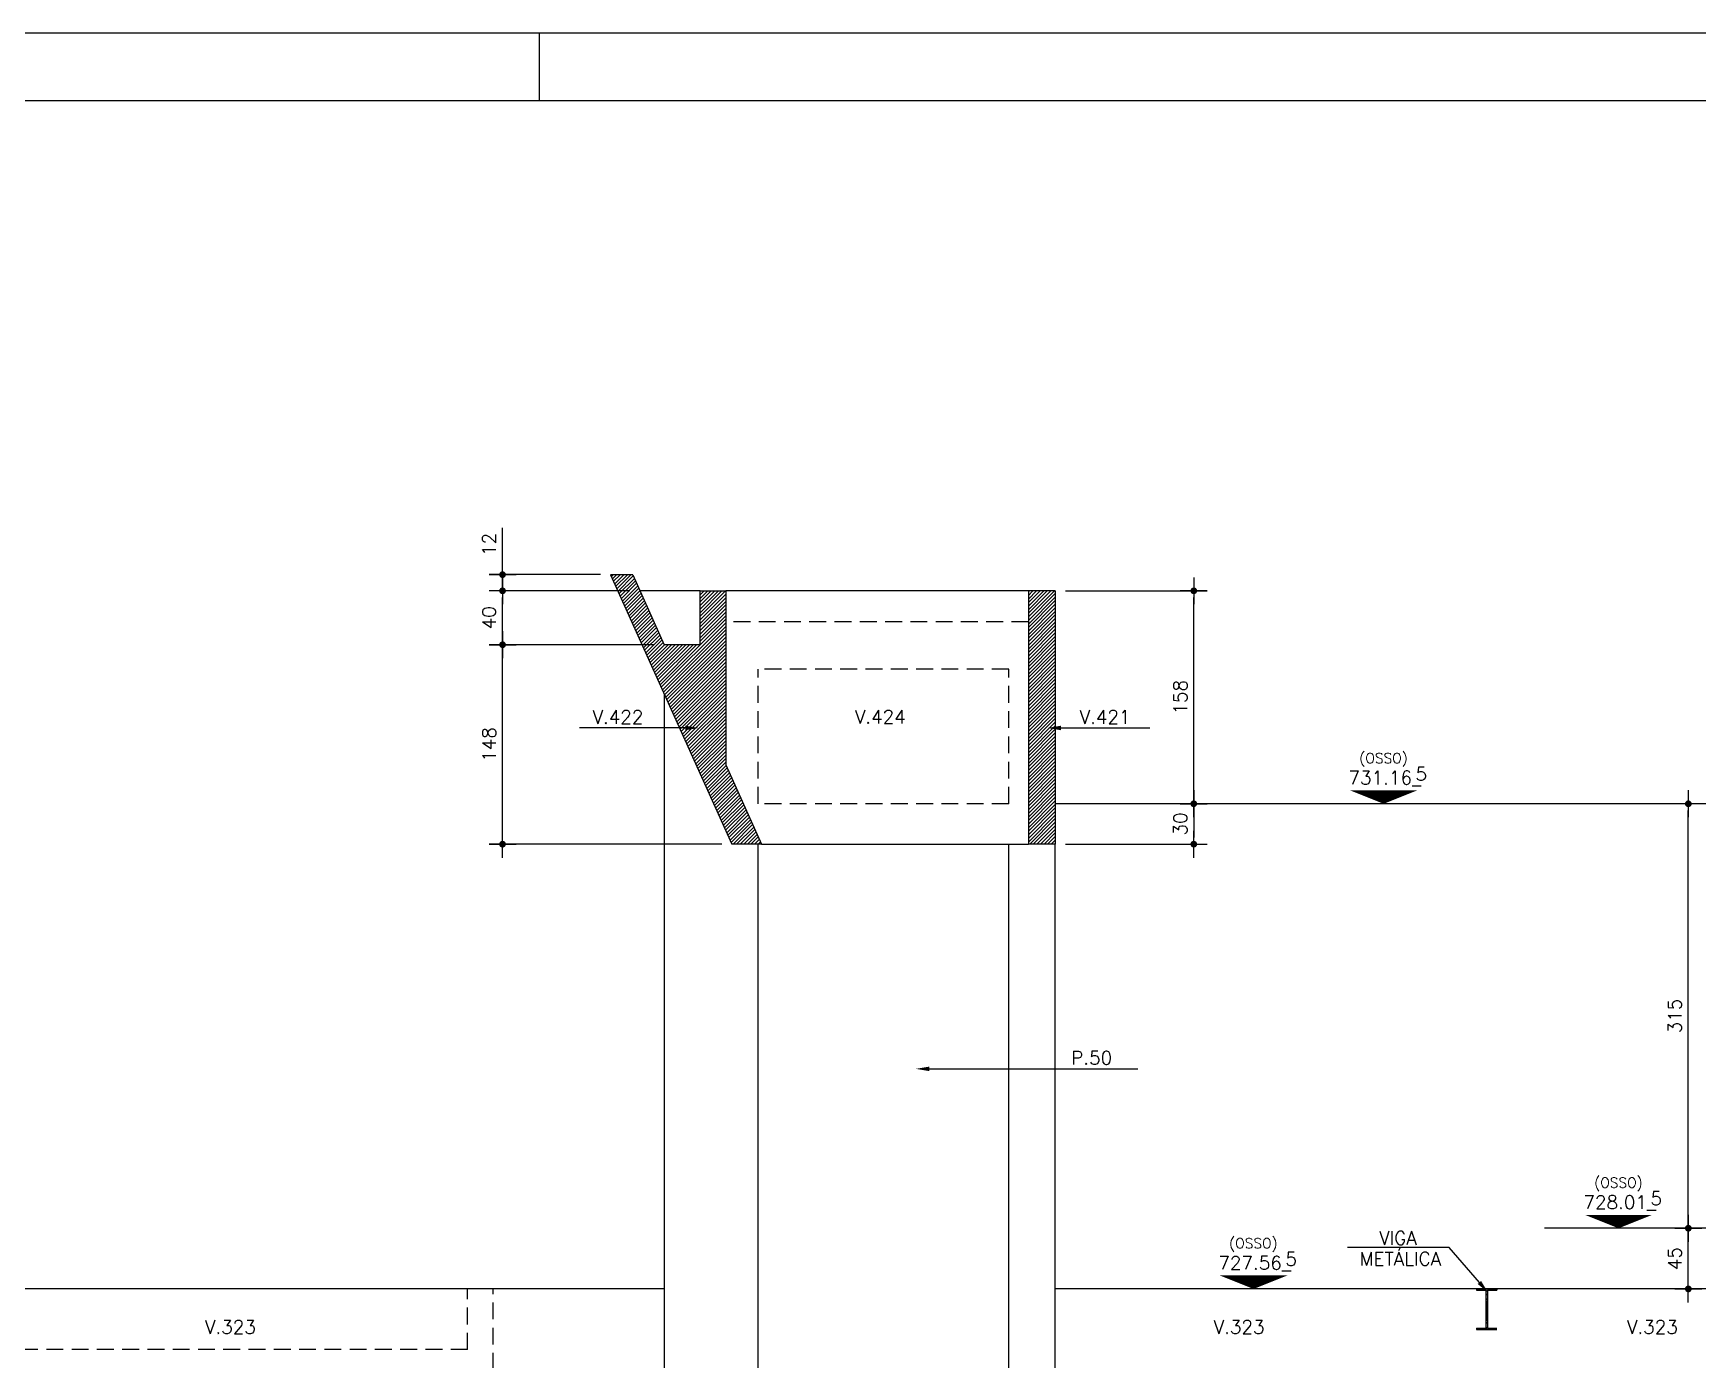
# Model space of a CAD drawing. Header units: inches. Extents: x 0 to 5940, y 0 to 4205.
# Drawn here: x 939 to 2174, y 3221 to 4205 of the extents above; entities that cross this region are included whole.
import ezdxf
from ezdxf.enums import TextEntityAlignment as Align

# ---------------------------------------------------------------- set-up
doc = ezdxf.new("R2010")
doc.units = ezdxf.units.IN
doc.header["$LTSCALE"] = 50
doc.header["$MEASUREMENT"] = 0
doc.linetypes.add('HIDDEN', pattern=[0.375, 0.25, -0.125])
for name, color, linetype in [('CORTES', 2, 'Continuous'), ('COTA', 6, 'Continuous'), ('FOLHA', 7, 'Continuous'), ('NIVEL', 3, 'Continuous'), ('TEXTO', 3, 'Continuous')]:
    doc.layers.add(name, color=color, linetype=linetype)
doc.styles.add('ROMANS', font='romans.shx')
doc.dimstyles.new('COTA_50', dxfattribs={"dimscale": 5, "dimtxt": 2, "dimasz": 1, "dimexe": 2, "dimexo": 1.5, "dimgap": 1, "dimtad": 1, "dimzin": 12, "dimdsep": 46, "dimtxsty": 'ROMANS', "dimblk1": 'COTA', "dimblk2": 'COTA', "dimsah": 1, "dimcen": -4, "dimdle": 1.5, "dimclrd": 6, "dimclre": 6, "dimclrt": 3, "dimadec": 0, "dimazin": 0, "dimtfac": 1, "dimtofl": 0, "dimtmove": 0, "dimatfit": 3, "dimldrblk": 'COTA', "dimfxl": 1, "dimtolj": 1, "dimtzin": 12, "dimarcsym": 0})
pattern_1 = [(45, (-20281.5175, 13964.0218), (-1.32582521, 1.32582521), [])]

# ---------------------------------------------------------------- blocks, each defined once
blk = doc.blocks.new('COTA')
at = {"layer": 'COTA'}
for p, q in [((2, 0), (-2, 0)), ((0, -2), (0, 2))]:
    blk.add_line(p, q, dxfattribs=at)
at = {"layer": 'COTA', "const_width": 0.5}
blk.add_lwpolyline([(-0.25, 0, 1), (0.25, 0, 1)], format="xyb", close=True, dxfattribs=at)
blk = doc.blocks.new('*D45')
at = {"layer": 'COTA', "color": 6, "lineweight": -2, "transparency": 16777216}
for p, q in [((2303.2, 3318.3), (2157.3, 3318.3)), ((2167.3, 3278.3), (2167.3, 3313.3)), ((2167.3, 3273.3), (2157.3, 3273.3))]:
    blk.add_line(p, q, dxfattribs=at)
at = {"layer": 'Defpoints', "color": 0, "transparency": 16777216}
for p in [(2167.3, 3318.3), (2310.7, 3318.3), (2174.8, 3273.3)]:
    blk.add_point(p, dxfattribs=at)
at = {"layer": 'COTA', "color": 6, "lineweight": -2, "transparency": 16777216, "xscale": 5, "yscale": 5, "zscale": 5}
for p, rotation in [((2167.3, 3318.3), 90), ((2167.3, 3273.3), 270)]:
    blk.add_blockref('COTA', p, dxfattribs=dict(at, rotation=rotation))
at = {"layer": 'COTA', "color": 3, "transparency": 16777216, "insert": (2157.3, 3295.8), "char_height": 10, "attachment_point": 5, "rotation": 90, "style": 'ROMANS'}
blk.add_mtext('\\A1;45', dxfattribs=at)
blk = doc.blocks.new('*D72')
at = {"layer": 'COTA', "color": 6, "lineweight": -2, "transparency": 16777216}
for p, q in [((2303.2, 3633.3), (2157.3, 3633.3)), ((2167.3, 3323.3), (2167.3, 3628.3)), ((2303.2, 3318.3), (2157.3, 3318.3))]:
    blk.add_line(p, q, dxfattribs=at)
at = {"layer": 'Defpoints', "color": 0, "transparency": 16777216}
for p in [(2167.3, 3633.3), (2310.7, 3633.3), (2310.7, 3318.3)]:
    blk.add_point(p, dxfattribs=at)
at = {"layer": 'COTA', "color": 6, "lineweight": -2, "transparency": 16777216, "xscale": 5, "yscale": 5, "zscale": 5}
for p, rotation in [((2167.3, 3633.3), 90), ((2167.3, 3318.3), 270)]:
    blk.add_blockref('COTA', p, dxfattribs=dict(at, rotation=rotation))
at = {"layer": 'COTA', "color": 3, "transparency": 16777216, "insert": (2157.3, 3475.8), "char_height": 10, "attachment_point": 5, "rotation": 90, "style": 'ROMANS'}
blk.add_mtext('\\A1;315', dxfattribs=at)
blk = doc.blocks.new('*D83')
at = {"layer": 'COTA', "color": 6, "lineweight": -2, "transparency": 16777216}
for p, q in [((1792.9, 3633.3), (1790.4, 3633.3)), ((1800.4, 3628.3), (1800.4, 3608.3)), ((1705.2, 3603.3), (1810.4, 3603.3))]:
    blk.add_line(p, q, dxfattribs=at)
at = {"layer": 'Defpoints', "color": 0, "transparency": 16777216}
for p in [(1800.4, 3633.3), (1697.7, 3603.3), (1800.4, 3603.3)]:
    blk.add_point(p, dxfattribs=at)
at = {"layer": 'COTA', "color": 6, "lineweight": -2, "transparency": 16777216, "xscale": 5, "yscale": 5, "zscale": 5}
for p, rotation in [((1800.4, 3633.3), 90), ((1800.4, 3603.3), 270)]:
    blk.add_blockref('COTA', p, dxfattribs=dict(at, rotation=rotation))
at = {"layer": 'COTA', "color": 3, "transparency": 16777216, "insert": (1790.4, 3618.3), "char_height": 10, "attachment_point": 5, "rotation": 90, "style": 'ROMANS'}
blk.add_mtext('\\A1;30', dxfattribs=at)
blk = doc.blocks.new('*D84')
at = {"layer": 'COTA', "color": 6, "lineweight": -2, "transparency": 16777216}
for p, q in [((1705.2, 3791.3), (1810.4, 3791.3)), ((1800.4, 3638.3), (1800.4, 3786.3)), ((1790.6, 3633.3), (1810.4, 3633.3))]:
    blk.add_line(p, q, dxfattribs=at)
at = {"layer": 'Defpoints', "color": 0, "transparency": 16777216}
for p in [(1697.7, 3791.3), (1800.4, 3791.3), (1783.1, 3633.3)]:
    blk.add_point(p, dxfattribs=at)
at = {"layer": 'COTA', "color": 6, "lineweight": -2, "transparency": 16777216, "xscale": 5, "yscale": 5, "zscale": 5}
for p, rotation in [((1800.4, 3791.3), 90), ((1800.4, 3633.3), 270)]:
    blk.add_blockref('COTA', p, dxfattribs=dict(at, rotation=rotation))
at = {"layer": 'COTA', "color": 3, "transparency": 16777216, "insert": (1790.4, 3712.3), "char_height": 10, "attachment_point": 5, "rotation": 90, "style": 'ROMANS'}
blk.add_mtext('\\A1;158', dxfattribs=at)
blk = doc.blocks.new('*D85')
at = {"layer": 'COTA', "color": 6, "lineweight": -2, "transparency": 16777216}
for p, q in [((1400.1, 3751.3), (1277.6, 3751.3)), ((1287.6, 3608.3), (1287.6, 3746.3)), ((1450.3, 3603.3), (1277.6, 3603.3))]:
    blk.add_line(p, q, dxfattribs=at)
at = {"layer": 'Defpoints', "color": 0, "transparency": 16777216}
for p in [(1287.6, 3751.3), (1407.6, 3751.3), (1457.8, 3603.3)]:
    blk.add_point(p, dxfattribs=at)
at = {"layer": 'COTA', "color": 6, "lineweight": -2, "transparency": 16777216, "xscale": 5, "yscale": 5, "zscale": 5}
for p, rotation in [((1287.6, 3751.3), 90), ((1287.6, 3603.3), 270)]:
    blk.add_blockref('COTA', p, dxfattribs=dict(at, rotation=rotation))
at = {"layer": 'COTA', "color": 3, "transparency": 16777216, "insert": (1277.6, 3677.3), "char_height": 10, "attachment_point": 5, "rotation": 90, "style": 'ROMANS'}
blk.add_mtext('\\A1;148', dxfattribs=at)
blk = doc.blocks.new('*D86')
at = {"layer": 'COTA', "color": 6, "lineweight": -2, "transparency": 16777216}
for p, q in [((1382.1, 3791.3), (1277.6, 3791.3)), ((1287.6, 3756.3), (1287.6, 3786.3)), ((1400.1, 3751.3), (1277.6, 3751.3))]:
    blk.add_line(p, q, dxfattribs=at)
at = {"layer": 'Defpoints', "color": 0, "transparency": 16777216}
for p in [(1287.6, 3791.3), (1389.6, 3791.3), (1407.6, 3751.3)]:
    blk.add_point(p, dxfattribs=at)
at = {"layer": 'COTA', "color": 6, "lineweight": -2, "transparency": 16777216, "xscale": 5, "yscale": 5, "zscale": 5}
for p, rotation in [((1287.6, 3791.3), 90), ((1287.6, 3751.3), 270)]:
    blk.add_blockref('COTA', p, dxfattribs=dict(at, rotation=rotation))
at = {"layer": 'COTA', "color": 3, "transparency": 16777216, "insert": (1277.6, 3771.3), "char_height": 10, "attachment_point": 5, "rotation": 90, "style": 'ROMANS'}
blk.add_mtext('\\A1;40', dxfattribs=at)
blk = doc.blocks.new('*D87')
at = {"layer": 'COTA', "color": 6, "lineweight": -2, "transparency": 16777216}
for p, q in [((1287.6, 3808.3), (1287.6, 3838)), ((1360.3, 3803.3), (1277.6, 3803.3)), ((1319.2, 3791.3), (1277.6, 3791.3)), ((1287.6, 3786.3), (1287.6, 3781.3))]:
    blk.add_line(p, q, dxfattribs=at)
at = {"layer": 'Defpoints', "color": 0, "transparency": 16777216}
for p in [(1287.6, 3803.3), (1367.8, 3803.3), (1326.7, 3791.3)]:
    blk.add_point(p, dxfattribs=at)
at = {"layer": 'COTA', "color": 6, "lineweight": -2, "transparency": 16777216, "xscale": 5, "yscale": 5, "zscale": 5}
for p, rotation in [((1287.6, 3803.3), 270), ((1287.6, 3791.3), 90)]:
    blk.add_blockref('COTA', p, dxfattribs=dict(at, rotation=rotation))
at = {"layer": 'COTA', "color": 3, "transparency": 16777216, "insert": (1277.6, 3825.7), "char_height": 10, "attachment_point": 5, "rotation": 90, "style": 'ROMANS'}
blk.add_mtext('\\A1;12', dxfattribs=at)

msp = doc.modelspace()

# ---------------------------------------------------------------- hatches: boundary and pattern name
at = {"layer": 'CORTES'}
h = msp.add_hatch(dxfattribs=at)
h.set_pattern_fill('ANSI31', color=252, scale=15)
h.set_pattern_definition(pattern_1)
h.paths.add_polyline_path([(1453.19, 3791.275), (1434.19, 3791.275), (1434.19, 3751.275), (1407.608, 3751.275), (1384.207, 3803.275), (1367.759, 3803.275), (1457.759, 3603.275), (1479.691, 3603.275), (1453.19, 3662.164)])
h = msp.add_hatch(dxfattribs=at)
h.set_pattern_fill('ANSI31', color=252, scale=15)
h.set_pattern_definition(pattern_1)
h.paths.add_polyline_path([(1677.69, 3603.275), (1697.69, 3603.275), (1697.69, 3791.275), (1677.69, 3791.275)])
msp.add_hatch(color=1, dxfattribs=at).paths.add_polyline_path([(2017.69, 3273.275), (2025.19, 3273.275), (2025.19, 3272.275), (2018.19, 3272.275), (2018.19, 3244.275), (2025.19, 3244.275), (2025.19, 3243.275), (2010.19, 3243.275), (2010.19, 3244.275), (2017.19, 3244.275), (2017.19, 3272.275), (2010.19, 3272.275), (2010.19, 3273.275)])
h = msp.add_hatch(dxfattribs=at)
h.set_pattern_fill('CORTE_AÇO_0002', color=1, scale=100, style=0, pattern_type=2)
h.set_pattern_definition([(45, (1830.011, 2950.775), (-8.83883, 8.83883), []), (45, (1828.243, 2952.543), (-8.83883, 8.83883), []), (45, (1826.475, 2954.311), (-8.83883, 8.83883), [])])
h.paths.add_polyline_path([(2017.69, 3273.275), (2025.19, 3273.275), (2025.19, 3272.275), (2018.19, 3272.275), (2018.19, 3244.275), (2025.19, 3244.275), (2025.19, 3243.275), (2010.19, 3243.275), (2010.19, 3244.275), (2017.19, 3244.275), (2017.19, 3272.275), (2010.19, 3272.275), (2010.19, 3273.275)])

# ---------------------------------------------------------------- linework, layer by layer
at = {"layer": 'CORTES', "color": 1}
for p, q in [((1384.207, 3803.275), (1367.759, 3803.275)), ((1367.759, 3803.275), (1457.759, 3603.275)), ((1384.207, 3803.275), (1407.608, 3751.275)), ((1434.19, 3791.275), (1453.19, 3791.275)), ((1434.19, 3751.275), (1434.19, 3791.275)), ((1453.19, 3791.275), (1453.19, 3662.164)), ((1697.69, 3791.275), (1677.69, 3791.275)), ((1677.69, 3791.275), (1677.69, 3603.275)), ((1697.69, 3791.275), (1697.69, 3603.275)), ((1434.19, 3751.275), (1407.608, 3751.275)), ((1453.19, 3662.164), (1479.691, 3603.275)), ((1479.691, 3603.275), (1457.759, 3603.275)), ((1697.69, 3603.275), (1677.69, 3603.275)), ((2010.19, 3273.275), (2010.19, 3272.275)), ((2010.19, 3272.275), (2017.19, 3272.275)), ((2017.19, 3272.275), (2017.19, 3244.275)), ((2018.19, 3272.275), (2025.19, 3272.275)), ((2018.19, 3272.275), (2018.19, 3244.275)), ((2025.19, 3273.275), (2025.19, 3272.275)), ((2017.31, 3264.575), (2017.31, 3249.575)), ((2010.19, 3244.275), (2017.19, 3244.275)), ((2010.19, 3244.275), (2010.19, 3243.275)), ((2010.19, 3243.275), (2024.19, 3243.275)), ((2018.19, 3244.275), (2025.19, 3244.275)), ((2024.19, 3243.275), (2025.19, 3243.275))]:
    msp.add_line(p, q, dxfattribs=at)
at = {"layer": 'CORTES'}
for p, q in [((1434.19, 3791.275), (1389.608, 3791.275)), ((1677.69, 3791.275), (1453.19, 3791.275)), ((1407.692, 2916.775), (1407.692, 3714.535)), ((1479.691, 3603.275), (1677.69, 3603.275)), ((1697.69, 2916.775), (1697.69, 3603.275)), ((1407.692, 3273.275), (816.537, 3273.275)), ((2310.656, 3273.275), (1697.69, 3273.275))]:
    msp.add_line(p, q, dxfattribs=at)
at = {"layer": 'CORTES', "color": 8, "linetype": 'HIDDEN'}
for p, q in [((1677.69, 3768.275), (1453.19, 3768.275)), ((1663.19, 3733.275), (1477.192, 3733.275)), ((1477.192, 3633.275), (1477.192, 3733.275)), ((1663.19, 3633.275), (1663.19, 3733.275)), ((1663.19, 3633.275), (1477.192, 3633.275)), ((1261.693, 3228.275), (1261.693, 3273.275)), ((1280.693, 3213.275), (1280.693, 3273.275)), ((1261.693, 3228.275), (835.537, 3228.275))]:
    msp.add_line(p, q, dxfattribs=at)
at = {"layer": 'CORTES', "color": 8}
for p, q in [((1477.192, 2916.775), (1477.192, 3603.275)), ((1663.19, 2916.775), (1663.19, 3603.275))]:
    msp.add_line(p, q, dxfattribs=at)
at = {"layer": 'CORTES', "color": 1, "flags": 128}
msp.add_lwpolyline([(2010.19, 3273.275), (2017.69, 3273.275), (2025.19, 3273.275)], dxfattribs=at)
at = {"layer": 'COTA'}
for p, q in [((2157.342, 3633.275), (1697.69, 3633.275)), ((2157.342, 3318.275), (2060.527, 3318.275))]:
    msp.add_line(p, q, dxfattribs=at)
at = {"layer": 'FOLHA'}
msp.add_line((1315, 4155), (1315, 4205), dxfattribs=at)
at = {"layer": 'FOLHA', "color": 1}
msp.add_line((5895, 4155), (125, 4155), dxfattribs=at)
at = {"layer": 'FOLHA'}
msp.add_lwpolyline([(0, 4205), (0, 0), (5940, 0), (5940, 4205)], close=True, dxfattribs=at)
at = {"layer": 'NIVEL', "color": 1}
for points in [[(1941.274, 3633.275, 0, 50, 0), (1941.274, 3643.275, 50, 50, 0)], [(2115.574, 3318.275, 0, 50, 0), (2115.574, 3328.275, 50, 50, 0)], [(1844.73, 3273.275, 0, 50, 0), (1844.73, 3283.275, 50, 50, 0)]]:
    msp.add_lwpolyline(points, format="xyseb", dxfattribs=at)
at = {"layer": 'TEXTO', "color": 8}
for p, q in [((1423.201, 3689.525), (1344.738, 3689.525)), ((1701.893, 3689.525), (1767.909, 3689.525)), ((1604.276, 3436.597), (1758.846, 3436.597)), ((1989.973, 3304.011), (1914.475, 3304.011)), ((2012.282, 3278.1), (1989.973, 3304.011))]:
    msp.add_line(p, q, dxfattribs=at)
for points in [[(1423.201, 3687.858), (1423.201, 3691.192), (1433.201, 3689.525)], [(1701.893, 3687.858), (1701.893, 3691.192), (1691.893, 3689.525)], [(1604.276, 3434.931), (1604.276, 3438.264), (1594.276, 3436.597)], [(2011.019, 3277.012), (2013.545, 3279.187), (2018.807, 3270.522)]]:
    msp.add_solid(points, dxfattribs=at)

# ---------------------------------------------------------------- texts
at = {"layer": 'NIVEL', "color": 4, "style": 'ROMANS'}
for p in [(1941.169, 3663.432), (2115.47, 3348.432), (1844.626, 3303.432)]:
    msp.add_text('(OSSO)', height=7.5, dxfattribs=at).set_placement(p, align=Align.CENTER)
at = {"layer": 'NIVEL', "color": 3, "style": 'ROMANS'}
for s, p in [('731.16_', (1942.161, 3647.629)), ('5', (1969.197, 3650.472)), ('728.01_', (2116.462, 3332.629)), ('5', (2143.498, 3335.472)), ('727.56_', (1845.618, 3287.629)), ('5', (1872.654, 3290.472))]:
    msp.add_text(s, height=10, dxfattribs=at).set_placement(p, align=Align.CENTER)
at = {"layer": 'TEXTO', "color": 3, "style": 'ROMANS'}
for s, p in [('V.422', (1354.351, 3692.698)), ('V.424', (1548.984, 3692.798)), ('V.421', (1715.736, 3692.698)), ('P.50', (1709.427, 3439.771)), ('VIGA', (1937.921, 3306.1)), ('METÁLICA', (1923.457, 3290.668)), ('V.323', (1066.856, 3240.084)), ('V.323', (1815.169, 3240.084)), ('V.323', (2121.803, 3240.084))]:
    msp.add_text(s, height=10, dxfattribs=at).set_placement(p)

# ---------------------------------------------------------------- dimensions: what is measured, and where the dimension line sits
at = {"layer": 'COTA'}
for base, p1, p2, picture, middle in [((1287.604, 3803.275), (1326.698, 3791.275), (1367.759, 3803.275), '*D87', (1277.604, 3825.656)), ((1287.604, 3791.275), (1407.608, 3751.275), (1389.608, 3791.275), '*D86', (1277.604, 3771.275)), ((1800.38, 3791.275), (1783.103, 3633.275), (1697.69, 3791.275), '*D84', (1790.38, 3712.275)), ((1287.604, 3751.275), (1457.759, 3603.275), (1407.608, 3751.275), '*D85', (1277.604, 3677.275)), ((1800.38, 3603.275), (1800.38, 3633.275), (1697.69, 3603.275), '*D83', (1790.38, 3618.275)), ((2167.342, 3633.275), (2310.69, 3318.275), (2310.656, 3633.275), '*D72', (2157.342, 3475.775)), ((2167.342, 3318.275), (2174.798, 3273.275), (2310.656, 3318.275), '*D45', (2157.342, 3295.775))]:
    dim = msp.add_linear_dim(base=base, p1=p1, p2=p2, angle=90, dimstyle='COTA_50', dxfattribs=at)
    dim.commit()
    dim.dimension.update_dxf_attribs({"geometry": picture, "text_midpoint": middle})

doc.saveas('drawing.dxf')
